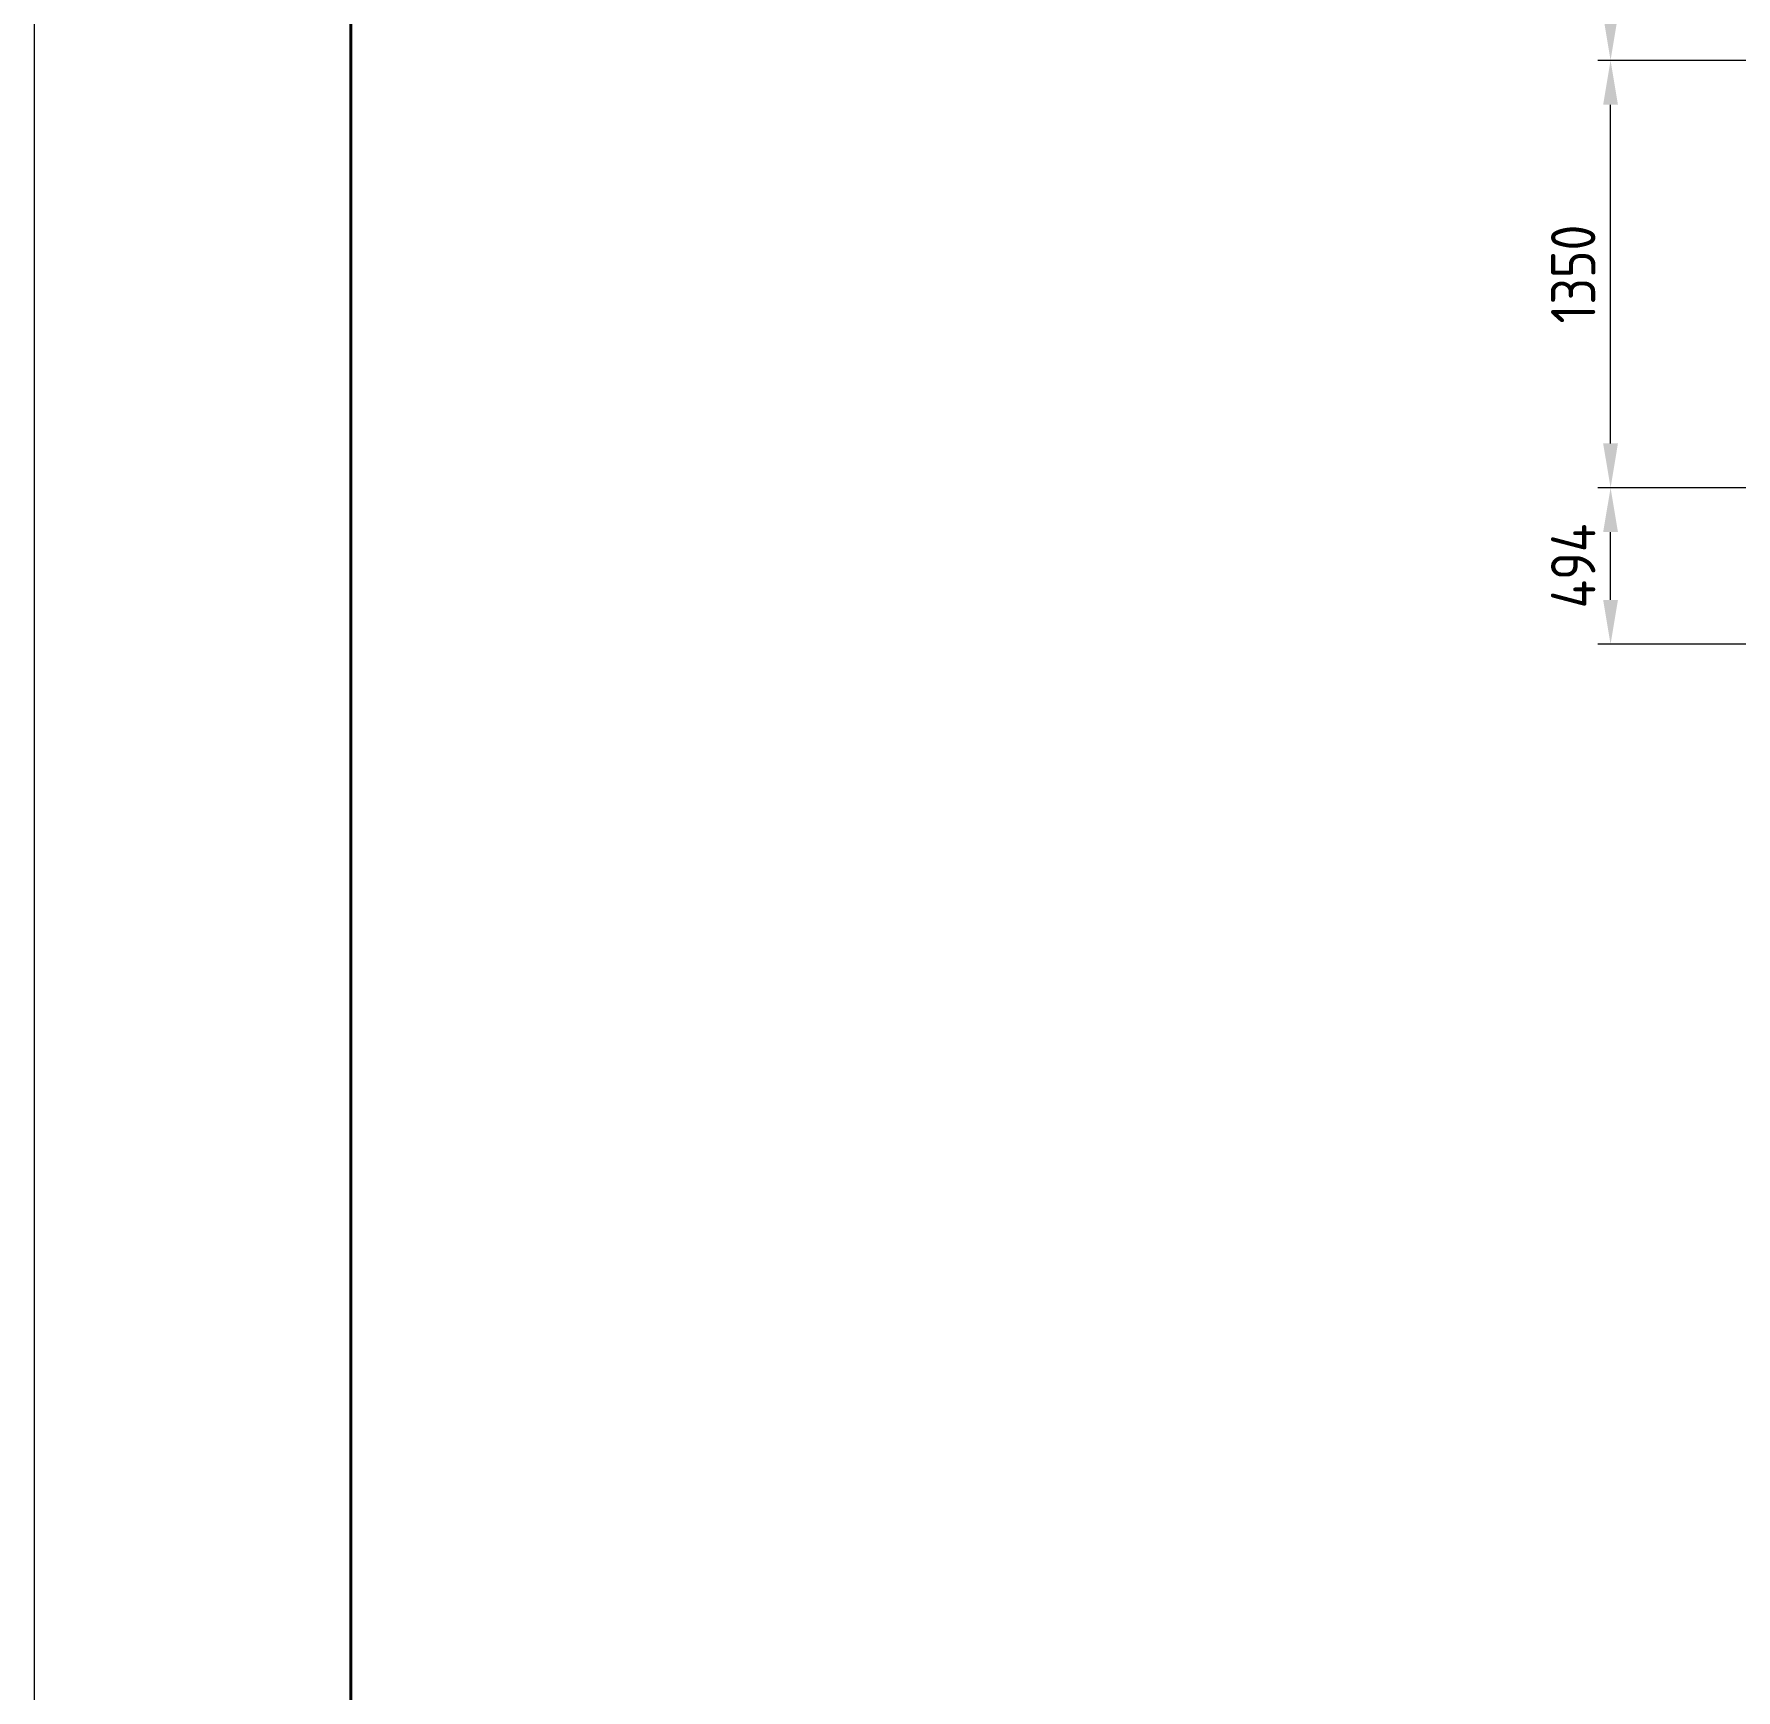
# Model space of a CAD drawing. Header units: millimetres. Extents: x 52110 to 400893, y -153728 to 31997.
# Drawn here: x 161021 to 166396, y -100540 to -95311 of the extents above; entities that cross this region are included whole.
import ezdxf

# ---------------------------------------------------------------- set-up
doc = ezdxf.new("R2010")
doc.units = ezdxf.units.MM
doc.header["$LTSCALE"] = 500
for name, color, linetype, lineweight in [('SHI', 7, 'Continuous', 40), ('WEN', 3, 'Continuous', 20), ('XI', 2, 'Continuous', 20)]:
    doc.layers.add(name, color=color, linetype=linetype, lineweight=lineweight)
doc.styles.add('GB', font='gbenor.shx', dxfattribs={"bigfont": 'gbcbig.shx'})
doc.dimstyles.new('ISO-25$0', dxfattribs={"dimscale": 40, "dimtxt": 3.5, "dimasz": 3.5, "dimexe": 1, "dimexo": 0.2, "dimgap": 1.2, "dimtad": 1, "dimtoh": 1, "dimdec": 1, "dimzin": 9, "dimdsep": 46, "dimtxsty": 'GB', "dimcen": 0, "dimclrd": 3, "dimclre": 3, "dimclrt": 256, "dimadec": 0, "dimazin": 2, "dimtfac": 1, "dimtdec": 1, "dimtix": 1, "dimtmove": 0, "dimatfit": 3, "dimldrblk": 'DOTSMALL', "dimfxl": 0, "dimlwd": -1, "dimlwe": 20, "dimarcsym": 0})

# ---------------------------------------------------------------- blocks, each defined once
blk = doc.blocks.new('*D546')
at = {"layer": 'Defpoints', "color": 0}
for p in [(165999.9, -95393.9), (166717.1, -95393.9), (166667.1, -96743.9)]:
    blk.add_point(p, dxfattribs=at)
at = {"layer": 'WEN', "color": 3, "linetype": 'ByBlock', "lineweight": 20}
for p, q in [((166709.1, -95393.9), (165959.9, -95393.9)), ((166659.1, -96743.9), (165959.9, -96743.9))]:
    blk.add_line(p, q, dxfattribs=at)
at = {"layer": 'WEN', "color": 3, "linetype": 'ByBlock'}
blk.add_line((165999.9, -96603.9), (165999.9, -95533.9), dxfattribs=at)
at = {"layer": 'WEN', "color": 3}
for points in [[(165976.5, -95533.9), (166023.2, -95533.9), (165999.9, -95393.9)], [(165976.5, -96603.9), (166023.2, -96603.9), (165999.9, -96743.9)]]:
    blk.add_solid(points, dxfattribs=at)
at = {"layer": 'WEN', "insert": (165881.9, -96068.9), "char_height": 140, "attachment_point": 5, "rotation": 90, "style": 'GB'}
blk.add_mtext('1350', dxfattribs=at)
blk = doc.blocks.new('_DotSmall')
at = {"color": 0, "linetype": 'ByBlock', "const_width": 0.5}
blk.add_lwpolyline([(-0.0625, 0, 1), (0.0625, 0, 1)], format="xyb", close=True, dxfattribs=at)
blk = doc.blocks.new('*D547')
at = {"layer": 'Defpoints', "color": 0}
for p in [(165999.9, -94043.9), (166548.9, -94043.9), (166717.1, -95393.9)]:
    blk.add_point(p, dxfattribs=at)
at = {"layer": 'WEN', "color": 3, "linetype": 'ByBlock', "lineweight": 20}
for p, q in [((166540.9, -94043.9), (165959.9, -94043.9)), ((166709.1, -95393.9), (165959.9, -95393.9))]:
    blk.add_line(p, q, dxfattribs=at)
at = {"layer": 'WEN', "color": 3, "linetype": 'ByBlock'}
blk.add_line((165999.9, -95253.9), (165999.9, -94183.9), dxfattribs=at)
at = {"layer": 'WEN', "color": 3}
for points in [[(165976.5, -94183.9), (166023.2, -94183.9), (165999.9, -94043.9)], [(165976.5, -95253.9), (166023.2, -95253.9), (165999.9, -95393.9)]]:
    blk.add_solid(points, dxfattribs=at)
at = {"layer": 'WEN', "insert": (165881.9, -94718.9), "char_height": 140, "attachment_point": 5, "rotation": 90, "style": 'GB'}
blk.add_mtext('1350', dxfattribs=at)
blk = doc.blocks.new('*D554')
at = {"layer": 'Defpoints', "color": 0}
for p in [(165999.9, -96743.9), (166807.7, -96743.9), (168199.7, -97237.9)]:
    blk.add_point(p, dxfattribs=at)
at = {"layer": 'WEN', "color": 3, "linetype": 'ByBlock', "lineweight": 20}
for p, q in [((166799.7, -96743.9), (165959.9, -96743.9)), ((168191.7, -97237.9), (165959.9, -97237.9))]:
    blk.add_line(p, q, dxfattribs=at)
at = {"layer": 'WEN', "color": 3, "linetype": 'ByBlock'}
blk.add_line((165999.9, -97097.9), (165999.9, -96883.9), dxfattribs=at)
at = {"layer": 'WEN', "color": 3}
for points in [[(165976.5, -96883.9), (166023.2, -96883.9), (165999.9, -96743.9)], [(165976.5, -97097.9), (166023.2, -97097.9), (165999.9, -97237.9)]]:
    blk.add_solid(points, dxfattribs=at)
at = {"layer": 'WEN', "insert": (165881.9, -96990.9), "char_height": 140, "attachment_point": 5, "rotation": 90, "style": 'GB'}
blk.add_mtext('494', dxfattribs=at)

msp = doc.modelspace()

# ---------------------------------------------------------------- linework, layer by layer
at = {"layer": 'SHI'}
msp.add_lwpolyline([(162021.21724, -103687.36544), (194261.21724, -103687.36544), (194261.21724, -80727.36544), (162021.21724, -80727.36544)], close=True, dxfattribs=at)
at = {"layer": 'XI'}
msp.add_lwpolyline([(161021.21724, -104087.36544), (194661.21724, -104087.36544), (194661.21724, -80327.36544), (161021.21724, -80327.36544)], close=True, dxfattribs=at)

# ---------------------------------------------------------------- dimensions: what is measured, and where the dimension line sits
at = {"layer": 'WEN'}
for base, p1, p2, override, picture, middle in [((165999.88094, -94043.92308), (166717.11434, -95393.92308), (166548.92989, -94043.92308), {"dimtmove": 1, "dimatfit": 0, "dimfxl": 1.25}, '*D547', (165881.88094, -94718.92308)), ((165999.88094, -95393.92308), (166667.11434, -96743.92308), (166717.11434, -95393.92308), {"dimatfit": 0, "dimfxl": 1.25}, '*D546', (165881.88094, -96068.92308)), ((165999.88094, -96743.92308), (168199.70937, -97237.92308), (166807.70593, -96743.92308), {"dimatfit": 0, "dimfxl": 1.25}, '*D554', (165881.88094, -96990.92308))]:
    dim = msp.add_linear_dim(base=base, p1=p1, p2=p2, angle=90, dimstyle='ISO-25$0', override=override, dxfattribs=at)
    dim.commit()
    dim.dimension.update_dxf_attribs({"geometry": picture, "text_midpoint": middle})

doc.saveas('drawing.dxf')
